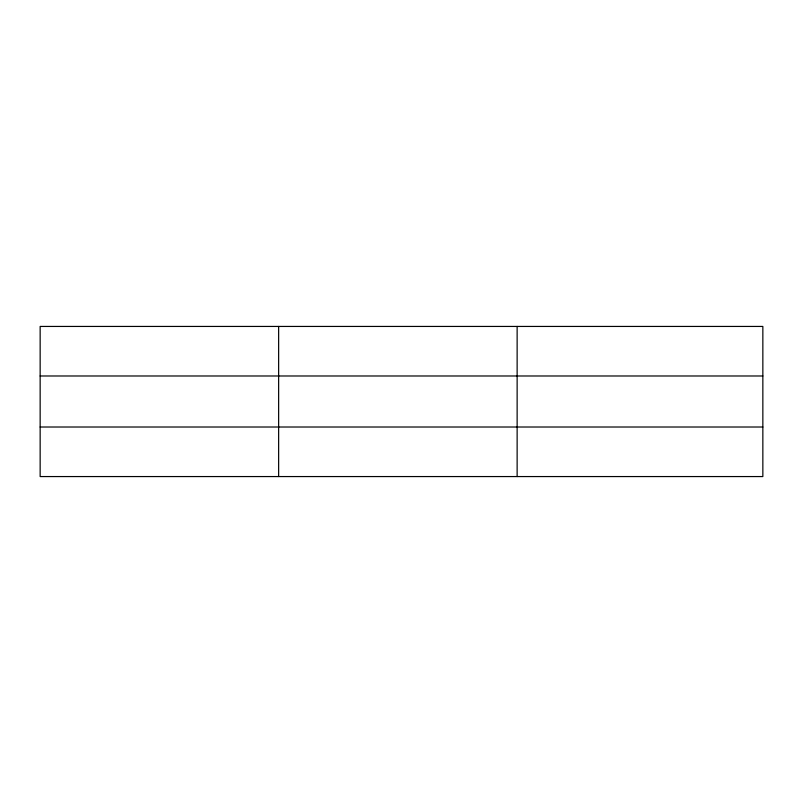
<?xml version="1.0" encoding="UTF-8"?>
<svg xmlns="http://www.w3.org/2000/svg" width="803" height="803" viewBox="0 0 803 803"><rect width="100%" height="100%" fill="white"/><g stroke="black" fill="none" stroke-linecap="round" stroke-linejoin="round"><path stroke-width="1.2" d="M278.641 326.44L278.641 476.56M517.132 326.44L517.132 476.56M762.85 427.015L762.85 476.56L40.15 476.56L40.15 326.44L762.85 326.44L762.85 427.015L40.15 427.015M40.15 375.985L762.85 375.985"/></g></svg>
